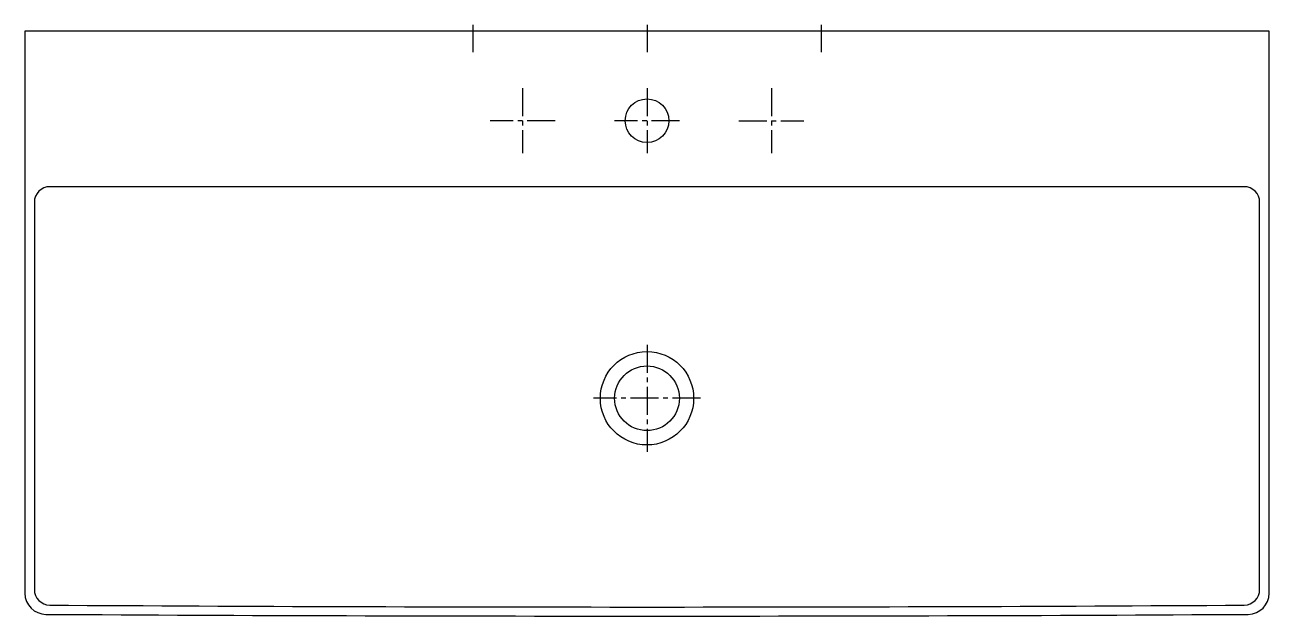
# Model space of a CAD drawing. Header units: millimetres. Extents: x -500 to 500, y -470 to 5.
import ezdxf

# ---------------------------------------------------------------- set-up
doc = ezdxf.new("R2010")
doc.units = ezdxf.units.MM
doc.linetypes.add('CENTER2', pattern=[1.125, 0.75, -0.125, 0.125, -0.125])

msp = doc.modelspace()

# ---------------------------------------------------------------- linework, layer by layer
at = {"color": 4, "linetype": 'CENTER2', "ltscale": 30}
for p, q in [((-140, 5), (-140, -17)), ((0, 5), (0, -17)), ((140, 5), (140, -17)), ((-100, -45.9), (-100, -98.1)), ((0, -45.9), (0, -98.1)), ((100, -45.9), (100, -98.1)), ((-73.9, -72), (-126.1, -72)), ((26.1, -72), (-26.1, -72)), ((73.9, -72), (126.1, -72)), ((0, -252), (0, -338.1)), ((43, -295), (-43, -295))]:
    msp.add_line(p, q, dxfattribs=at)
for p, q in [((479.9, -125), (-479.9, -125)), ((-492.4, -137.5), (-492.4, -448.6)), ((492.4, -448.6), (492.4, -137.5))]:
    msp.add_line(p, q)
msp.add_lwpolyline([(500, 0), (-500, 0), (-500, -451.6, 0.412527), (-483.1, -468.6, 0.002878), (483.2, -468.6, 0.41134), (500, -451.6)], format="xyb", close=True)
for centre, radius in [((0, -72), 17.5), ((0, -295), 37.5), ((0, -295), 26)]:
    msp.add_circle(centre, radius)
for centre, radius, start, end in [((-479.9, -137.5), 12.5, 90, 180), ((479.9, -137.5), 12.5, 0, 90), ((-479.9, -448.6), 12.5, 180, 269.4433), ((479.9, -448.6), 12.5, 270.5567, 0), ((0, 74950.1), 75412.8, 269.635264, 270.364736)]:
    msp.add_arc(centre, radius, start, end)

doc.saveas('drawing.dxf')
